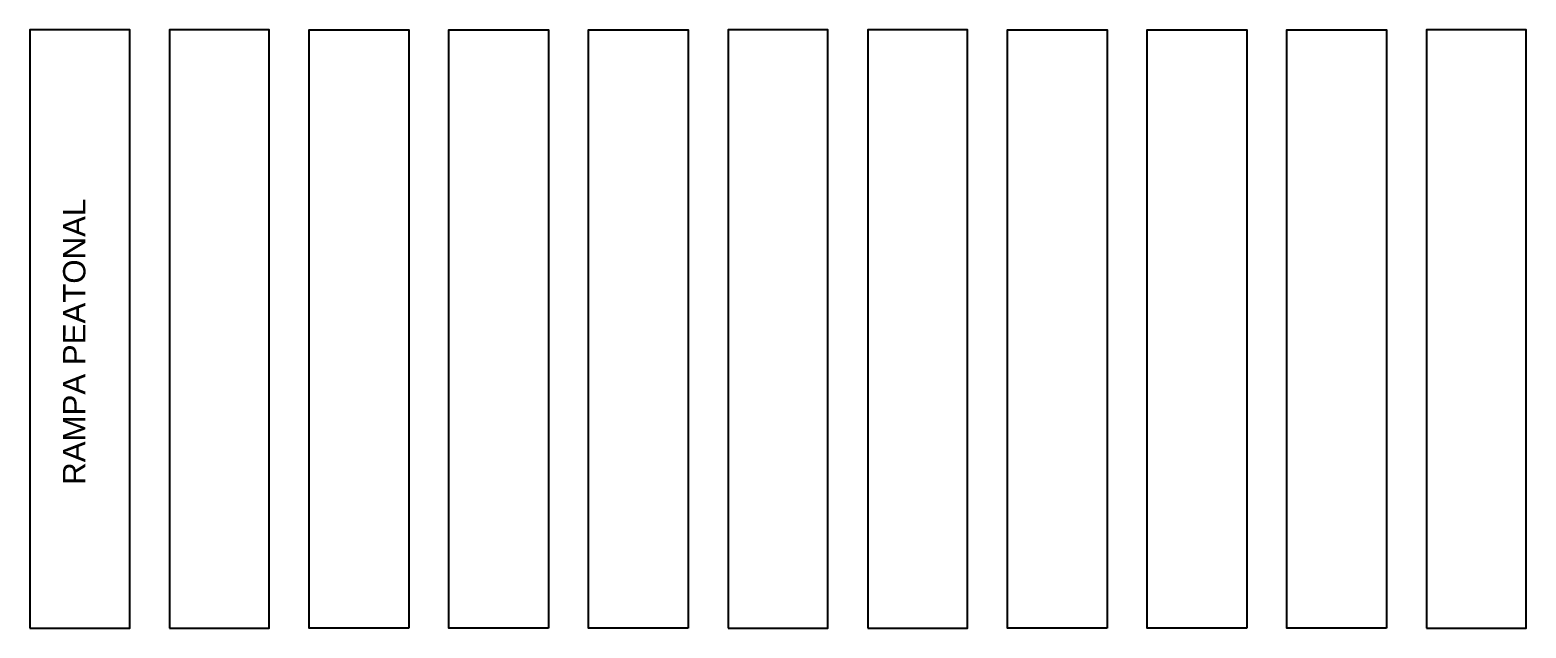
# Model space of a CAD drawing. Header units: inches. Extents: x -309 to 190, y -1585 to -1350.
# Drawn here: x -164.58 to -157.08, y -1416.17 to -1413.17 of the extents above; entities that cross this region are included whole.
import ezdxf

# ---------------------------------------------------------------- set-up
doc = ezdxf.new("R2010")
doc.units = ezdxf.units.IN
doc.header["$MEASUREMENT"] = 0
doc.layers.get('0').update_dxf_attribs({"color": 9, "linetype": 'CONTINUOUS'})
doc.layers.add('02', color=9, linetype='CONTINUOUS')
doc.styles.get("Standard").update_dxf_attribs({"font": 'arial.ttf'})

msp = doc.modelspace()

# ---------------------------------------------------------------- linework, layer by layer
for points in [[(-164.5818, -1416.1682), (-164.0818, -1416.1682), (-164.0818, -1413.1682), (-164.5818, -1413.1682)], [(-163.8818, -1416.1682), (-163.3818, -1416.1682), (-163.3818, -1413.1682), (-163.8818, -1413.1682)], [(-162.6818, -1416.1682), (-163.1818, -1416.1682), (-163.1818, -1413.1682), (-162.6818, -1413.1682)], [(-161.9818, -1416.1682), (-162.4818, -1416.1682), (-162.4818, -1413.1682), (-161.9818, -1413.1682)], [(-161.2818, -1416.1682), (-161.7818, -1416.1682), (-161.7818, -1413.1682), (-161.2818, -1413.1682)], [(-161.0818, -1416.1682), (-160.5818, -1416.1682), (-160.5818, -1413.1682), (-161.0818, -1413.1682)], [(-160.3818, -1416.1682), (-159.8818, -1416.1682), (-159.8818, -1413.1682), (-160.3818, -1413.1682)], [(-159.1818, -1416.1682), (-159.6818, -1416.1682), (-159.6818, -1413.1682), (-159.1818, -1413.1682)], [(-158.4818, -1416.1682), (-158.9818, -1416.1682), (-158.9818, -1413.1682), (-158.4818, -1413.1682)], [(-157.7818, -1416.1682), (-158.2818, -1416.1682), (-158.2818, -1413.1682), (-157.7818, -1413.1682)], [(-157.5818, -1416.1682), (-157.0818, -1416.1682), (-157.0818, -1413.1682), (-157.5818, -1413.1682)]]:
    msp.add_lwpolyline(points, close=True)

# ---------------------------------------------------------------- texts
at = {"layer": '02'}
msp.add_text('RAMPA PEATONAL', height=0.112, rotation=89.96195, dxfattribs=at).set_placement((-164.3044, -1415.4493))

doc.saveas('drawing.dxf')
